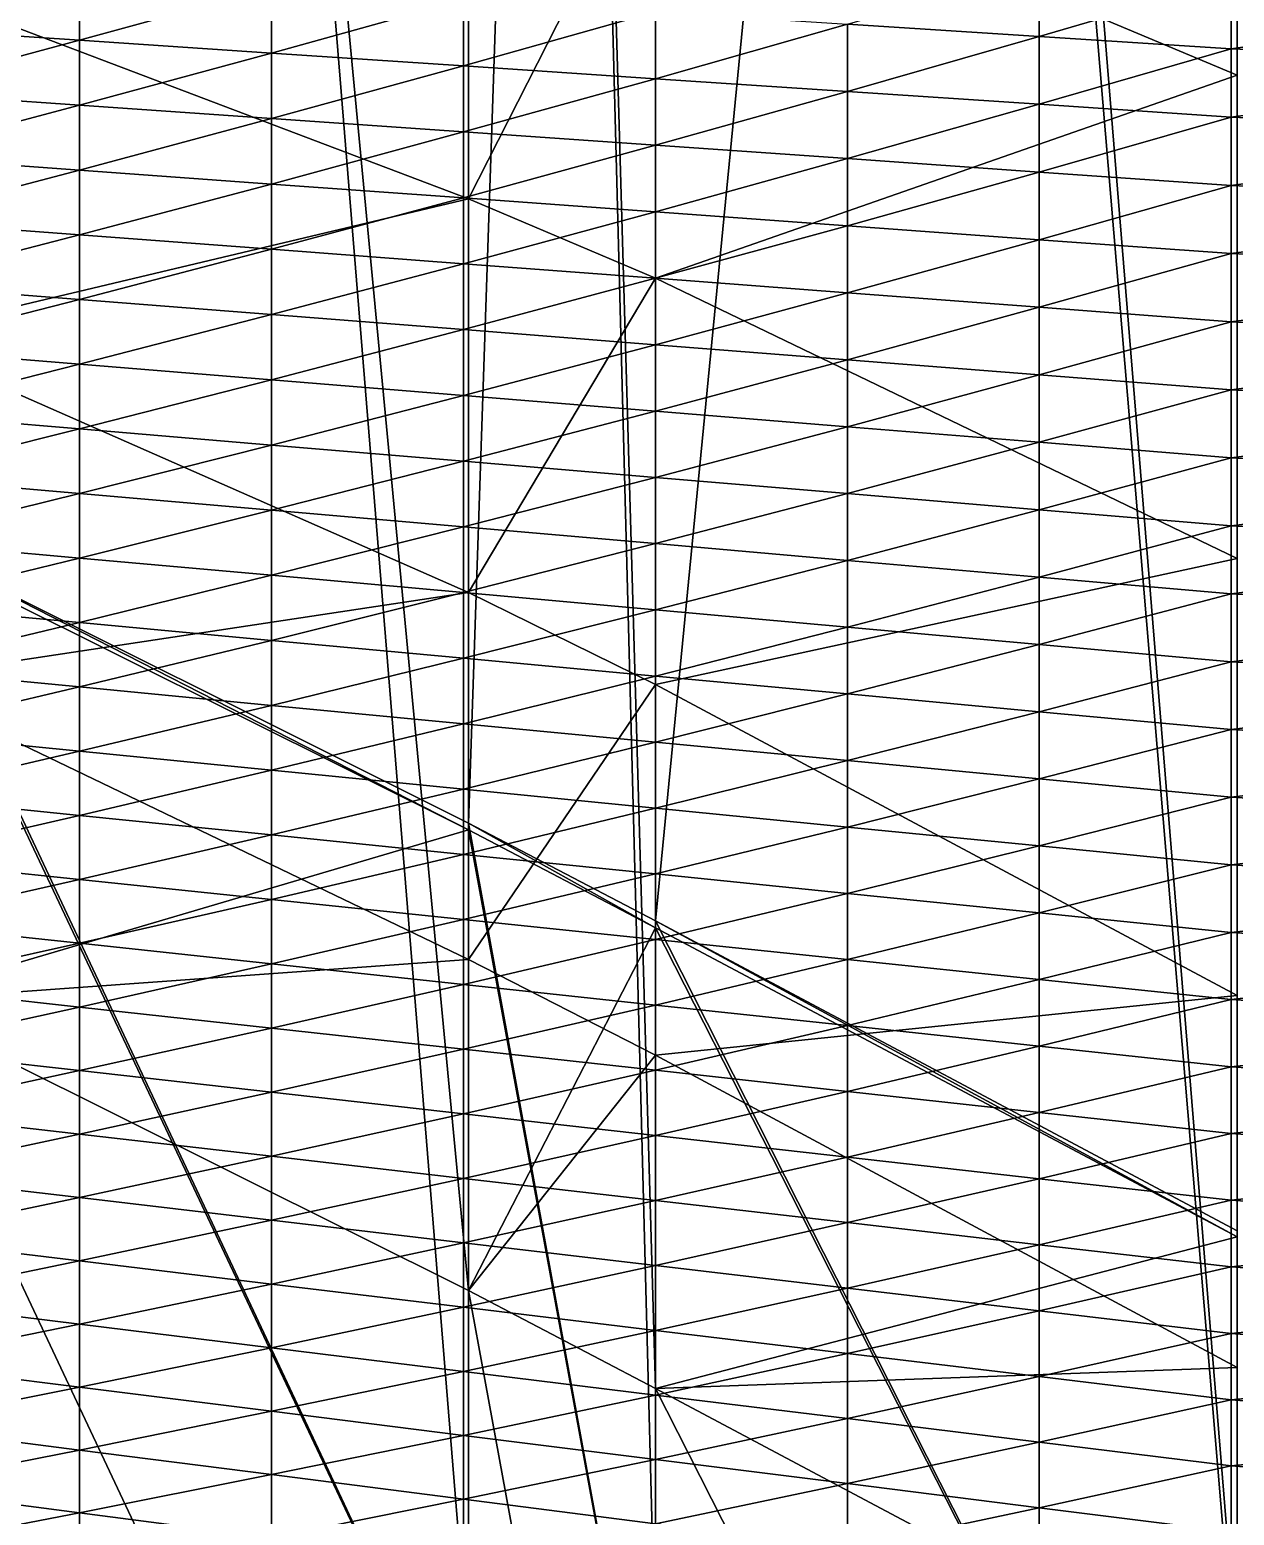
# Model space of a CAD drawing. Header units: metres. Extents: x -3 to 177, y -14 to 14.
# Drawn here: x 31.035 to 34.408, y -9.597 to -5.437 of the extents above; entities that cross this region are included whole.
import ezdxf

# ---------------------------------------------------------------- set-up
doc = ezdxf.new("R2010")
doc.units = ezdxf.units.M
for name, color, linetype, true_color in [('DB_5', 7, 'Continuous', 0x99866a), ('HOLD_5', 7, 'Continuous', 0xdf9582), ('HULL', 7, 'Continuous', 0x528ba5), ('PARTITION_5_S', 7, 'Continuous', 0xc9ac7a), ('WBT_5_S', 7, 'Continuous', 0x417c9f)]:
    doc.layers.add(name, color=color, linetype=linetype, true_color=true_color)

msp = doc.modelspace()

# ---------------------------------------------------------------- linework, layer by layer
at = {"layer": 'DB_5'}
for points in [[(32.7875, 9.2422, 1.75), (34.4169, -10.1087, 1.75), (34.4169, 10.1087, 1.75)], [(32.2637, 8.9679, 1.75), (32.7875, -9.2422, 1.75), (32.7875, 9.2422, 1.75)], [(32.7875, 9.2422, 1.75), (32.7875, -9.2422, 1.75), (34.4169, -10.1087, 1.75)], [(30.6375, 8.157, 1.75), (32.2637, -8.9679, 1.75), (32.2637, 8.9679, 1.75)], [(32.2637, 8.9679, 1.75), (32.2637, -8.9679, 1.75), (32.7875, -9.2422, 1.75)], [(30.6375, 8.157, 1.75), (30.6375, -8.157, 1.75), (32.2637, -8.9679, 1.75)], [(32.7875, -4.8794, 0.35), (34.4169, -3.1545), (34.4169, -5.5645, 0.35)], [(30.6375, -5.2937, 0.7), (32.2637, -4.6807, 0.35), (32.2637, -5.9101, 0.7)], [(32.2637, -5.9101, 0.7), (32.2637, -4.6807, 0.35), (32.7875, -4.8794, 0.35)], [(32.2637, -5.9101, 0.7), (32.7875, -4.8794, 0.35), (32.7875, -6.1326, 0.7)], [(32.7875, -6.1326, 0.7), (32.7875, -4.8794, 0.35), (34.4169, -5.5645, 0.35)], [(30.6375, -6.2967, 1.05), (30.6375, -5.2937, 0.7), (32.2637, -5.9101, 0.7)], [(32.7875, -6.1326, 0.7), (34.4169, -5.5645, 0.35), (34.4169, -6.9175, 0.7)], [(30.6375, -6.2967, 1.05), (32.2637, -5.9101, 0.7), (32.2637, -7.0127, 1.05)], [(32.2637, -7.0127, 1.05), (32.2637, -5.9101, 0.7), (32.7875, -6.1326, 0.7)], [(32.2637, -7.0127, 1.05), (32.7875, -6.1326, 0.7), (32.7875, -7.2706, 1.05)], [(32.7875, -7.2706, 1.05), (32.7875, -6.1326, 0.7), (34.4169, -6.9175, 0.7)], [(30.6375, -7.2582, 1.4), (30.6375, -6.2967, 1.05), (32.2637, -7.0127, 1.05)], [(32.7875, -7.2706, 1.05), (34.4169, -6.9175, 0.7), (34.4169, -8.1418, 1.05)], [(30.6375, -7.2582, 1.4), (32.2637, -7.0127, 1.05), (32.2637, -8.0407, 1.4)], [(32.2637, -8.0407, 1.4), (32.2637, -7.0127, 1.05), (32.7875, -7.2706, 1.05)], [(30.6375, -8.157, 1.75), (30.6375, -7.2582, 1.4), (32.2637, -8.0407, 1.4)], [(32.2637, -8.0407, 1.4), (32.7875, -7.2706, 1.05), (32.7875, -8.3084, 1.4)], [(32.7875, -8.3084, 1.4), (32.7875, -7.2706, 1.05), (34.4169, -8.1418, 1.05)], [(30.6375, -8.157, 1.75), (32.2637, -8.0407, 1.4), (32.2637, -8.9679, 1.75)], [(32.2637, -8.9679, 1.75), (32.2637, -8.0407, 1.4), (32.7875, -8.3084, 1.4)], [(32.7875, -8.3084, 1.4), (34.4169, -8.1418, 1.05), (34.4169, -9.1829, 1.4)], [(32.2637, -8.9679, 1.75), (32.7875, -8.3084, 1.4), (32.7875, -9.2422, 1.75)], [(32.7875, -9.2422, 1.75), (32.7875, -8.3084, 1.4), (34.4169, -9.1829, 1.4)], [(32.7875, -9.2422, 1.75), (34.4169, -9.1829, 1.4), (34.4169, -10.1087, 1.75)]]:
    msp.add_3dface(points, dxfattribs=at)
at = {"layer": 'HOLD_5'}
for points in [[(30.6375, 9.996, 14.6), (30.6375, -9.996, 14.6), (32.2637, -9.996, 14.6)], [(30.6375, 9.996, 14.6), (32.2637, -9.996, 14.6), (32.2637, 9.996, 14.6)], [(32.2637, 9.996, 14.6), (32.2637, -9.996, 14.6), (32.7875, -9.996, 14.6)], [(32.2637, 9.996, 14.6), (32.7875, -9.996, 14.6), (32.7875, 9.996, 14.6)], [(32.7875, 9.996, 14.6), (32.7875, -9.996, 14.6), (34.4169, -9.996, 14.6)], [(32.7875, 9.996, 14.6), (34.4169, -9.996, 14.6), (34.4169, 9.996, 14.6)], [(32.7875, -7.9328, 1.75), (32.7875, 7.9328, 1.75), (34.4169, 8.8001, 1.75)], [(32.7875, -7.9328, 1.75), (34.4169, 8.8001, 1.75), (34.4169, -8.8001, 1.75)], [(32.2637, -7.6584, 1.75), (32.2637, 7.6584, 1.75), (32.7875, 7.9328, 1.75)], [(32.2637, -7.6584, 1.75), (32.7875, 7.9328, 1.75), (32.7875, -7.9328, 1.75)], [(30.6375, -6.8471, 1.75), (30.6375, 6.8471, 1.75), (32.2637, 7.6584, 1.75)], [(30.6375, -6.8471, 1.75), (32.2637, 7.6584, 1.75), (32.2637, -7.6584, 1.75)], [(30.6375, -9.6042, 3.0034), (30.6375, -6.8471, 1.75), (32.2637, -10.3059, 3.0033)], [(30.6375, -6.8471, 1.75), (32.2637, -7.6584, 1.75), (32.2637, -10.3059, 3.0033)], [(32.2637, -10.3059, 3.0033), (32.2637, -7.6584, 1.75), (32.7875, -10.5195, 3.0033)], [(32.2637, -7.6584, 1.75), (32.7875, -7.9328, 1.75), (32.7875, -10.5195, 3.0033)], [(32.7875, -10.5195, 3.0033), (32.7875, -7.9328, 1.75), (34.4169, -11.1485, 3.0031)], [(32.7875, -7.9328, 1.75), (34.4169, -8.8001, 1.75), (34.4169, -11.1485, 3.0031)]]:
    msp.add_3dface(points, dxfattribs=at)
at = {"layer": 'HULL'}
for points in [[(33.325, -5.4213, 0.4334), (33.8625, -5.2651, 0.3363), (33.8625, -5.4556, 0.3831)], [(33.8625, -5.4556, 0.3831), (33.8625, -5.2651, 0.3363), (34.4, -5.2979, 0.288)], [(30.6375, -5.4304, 0.746), (31.175, -5.284, 0.6348), (31.175, -5.4663, 0.6936)], [(31.175, -5.4663, 0.6936), (31.175, -5.284, 0.6348), (31.7125, -5.3183, 0.5845)], [(31.175, -5.4663, 0.6936), (31.7125, -5.3183, 0.5845), (31.7125, -5.5021, 0.6412)], [(31.7125, -5.5021, 0.6412), (31.7125, -5.3183, 0.5845), (32.25, -5.3526, 0.5341)], [(33.8625, -5.4556, 0.3831), (34.4, -5.2979, 0.288), (34.4, -5.4899, 0.3327)], [(34.4, -5.4899, 0.3327), (34.4, -5.2979, 0.288), (35.475, -5.3373, 0.252)], [(31.7125, -5.5021, 0.6412), (32.25, -5.3526, 0.5341), (32.25, -5.538, 0.5888)], [(32.25, -5.538, 0.5888), (32.25, -5.3526, 0.5341), (32.7875, -5.387, 0.4838)], [(34.4, -5.4899, 0.3327), (35.475, -5.3373, 0.252), (35.475, -5.5313, 0.2911)], [(32.25, -5.538, 0.5888), (32.7875, -5.387, 0.4838), (32.7875, -5.5739, 0.5364)], [(32.7875, -5.5739, 0.5364), (32.7875, -5.387, 0.4838), (33.325, -5.4213, 0.4334)], [(30.6375, -5.6109, 0.8075), (30.6375, -5.4304, 0.746), (31.175, -5.4663, 0.6936)], [(32.7875, -5.5739, 0.5364), (33.325, -5.4213, 0.4334), (33.325, -5.6097, 0.484)], [(33.325, -5.6097, 0.484), (33.325, -5.4213, 0.4334), (33.8625, -5.4556, 0.3831)], [(30.6375, -5.6109, 0.8075), (31.175, -5.4663, 0.6936), (31.175, -5.6483, 0.7531)], [(31.175, -5.6483, 0.7531), (31.175, -5.4663, 0.6936), (31.7125, -5.5021, 0.6412)], [(33.325, -5.6097, 0.484), (33.8625, -5.4556, 0.3831), (33.8625, -5.6456, 0.4316)], [(33.8625, -5.6456, 0.4316), (33.8625, -5.4556, 0.3831), (34.4, -5.4899, 0.3327)], [(33.8625, -5.6456, 0.4316), (34.4, -5.4899, 0.3327), (34.4, -5.6815, 0.3792)], [(34.4, -5.6815, 0.3792), (34.4, -5.4899, 0.3327), (35.475, -5.5313, 0.2911)], [(31.175, -5.6483, 0.7531), (31.7125, -5.5021, 0.6412), (31.7125, -5.6857, 0.6988)], [(31.7125, -5.6857, 0.6988), (31.7125, -5.5021, 0.6412), (32.25, -5.538, 0.5888)], [(34.4, -5.6815, 0.3792), (35.475, -5.5313, 0.2911), (35.475, -5.7249, 0.3318)], [(31.7125, -5.6857, 0.6988), (32.25, -5.538, 0.5888), (32.25, -5.7231, 0.6444)], [(32.25, -5.7231, 0.6444), (32.25, -5.538, 0.5888), (32.7875, -5.5739, 0.5364)], [(32.25, -5.7231, 0.6444), (32.7875, -5.5739, 0.5364), (32.7875, -5.7605, 0.5901)], [(32.7875, -5.7605, 0.5901), (32.7875, -5.5739, 0.5364), (33.325, -5.6097, 0.484)], [(30.6375, -5.7909, 0.8704), (30.6375, -5.6109, 0.8075), (31.175, -5.6483, 0.7531)], [(32.7875, -5.7605, 0.5901), (33.325, -5.6097, 0.484), (33.325, -5.7979, 0.5357)], [(33.325, -5.7979, 0.5357), (33.325, -5.6097, 0.484), (33.8625, -5.6456, 0.4316)], [(30.6375, -5.7909, 0.8704), (31.175, -5.6483, 0.7531), (31.175, -5.8299, 0.814)], [(31.175, -5.8299, 0.814), (31.175, -5.6483, 0.7531), (31.7125, -5.6857, 0.6988)], [(33.325, -5.7979, 0.5357), (33.8625, -5.6456, 0.4316), (33.8625, -5.8353, 0.4814)], [(33.8625, -5.8353, 0.4814), (33.8625, -5.6456, 0.4316), (34.4, -5.6815, 0.3792)], [(31.175, -5.8299, 0.814), (31.7125, -5.6857, 0.6988), (31.7125, -5.8689, 0.7575)], [(31.7125, -5.8689, 0.7575), (31.7125, -5.6857, 0.6988), (32.25, -5.7231, 0.6444)], [(33.8625, -5.8353, 0.4814), (34.4, -5.6815, 0.3792), (34.4, -5.8727, 0.427)], [(34.4, -5.8727, 0.427), (34.4, -5.6815, 0.3792), (35.475, -5.7249, 0.3318)], [(31.7125, -5.8689, 0.7575), (32.25, -5.7231, 0.6444), (32.25, -5.9079, 0.7011)], [(32.25, -5.9079, 0.7011), (32.25, -5.7231, 0.6444), (32.7875, -5.7605, 0.5901)], [(34.4, -5.8727, 0.427), (35.475, -5.7249, 0.3318), (35.475, -5.9182, 0.3736)], [(32.25, -5.9079, 0.7011), (32.7875, -5.7605, 0.5901), (32.7875, -5.9469, 0.6446)], [(32.7875, -5.9469, 0.6446), (32.7875, -5.7605, 0.5901), (33.325, -5.7979, 0.5357)], [(30.6375, -5.9707, 0.9339), (30.6375, -5.7909, 0.8704), (31.175, -5.8299, 0.814)], [(32.7875, -5.9469, 0.6446), (33.325, -5.7979, 0.5357), (33.325, -5.9859, 0.5881)], [(33.325, -5.9859, 0.5881), (33.325, -5.7979, 0.5357), (33.8625, -5.8353, 0.4814)], [(30.6375, -5.9707, 0.9339), (31.175, -5.8299, 0.814), (31.175, -6.0112, 0.8754)], [(31.175, -6.0112, 0.8754), (31.175, -5.8299, 0.814), (31.7125, -5.8689, 0.7575)], [(33.325, -5.9859, 0.5881), (33.8625, -5.8353, 0.4814), (33.8625, -6.0249, 0.5317)], [(33.8625, -6.0249, 0.5317), (33.8625, -5.8353, 0.4814), (34.4, -5.8727, 0.427)], [(31.175, -6.0112, 0.8754), (31.7125, -5.8689, 0.7575), (31.7125, -6.0518, 0.817)], [(31.7125, -6.0518, 0.817), (31.7125, -5.8689, 0.7575), (32.25, -5.9079, 0.7011)], [(33.8625, -6.0249, 0.5317), (34.4, -5.8727, 0.427), (34.4, -6.0639, 0.4752)], [(34.4, -6.0639, 0.4752), (34.4, -5.8727, 0.427), (35.475, -5.9182, 0.3736)], [(31.7125, -6.0518, 0.817), (32.25, -5.9079, 0.7011), (32.25, -6.0924, 0.7585)], [(32.25, -6.0924, 0.7585), (32.25, -5.9079, 0.7011), (32.7875, -5.9469, 0.6446)], [(32.25, -6.0924, 0.7585), (32.7875, -5.9469, 0.6446), (32.7875, -6.133, 0.7001)], [(32.7875, -6.133, 0.7001), (32.7875, -5.9469, 0.6446), (33.325, -5.9859, 0.5881)], [(34.4, -6.0639, 0.4752), (35.475, -5.9182, 0.3736), (35.475, -6.1115, 0.416)], [(30.6375, -6.1503, 0.9978), (30.6375, -5.9707, 0.9339), (31.175, -6.0112, 0.8754)], [(32.7875, -6.133, 0.7001), (33.325, -5.9859, 0.5881), (33.325, -6.1735, 0.6417)], [(33.325, -6.1735, 0.6417), (33.325, -5.9859, 0.5881), (33.8625, -6.0249, 0.5317)], [(30.6375, -6.1503, 0.9978), (31.175, -6.0112, 0.8754), (31.175, -6.1925, 0.9374)], [(31.175, -6.1925, 0.9374), (31.175, -6.0112, 0.8754), (31.7125, -6.0518, 0.817)], [(33.325, -6.1735, 0.6417), (33.8625, -6.0249, 0.5317), (33.8625, -6.2141, 0.5832)], [(33.8625, -6.2141, 0.5832), (33.8625, -6.0249, 0.5317), (34.4, -6.0639, 0.4752)], [(31.175, -6.1925, 0.9374), (31.7125, -6.0518, 0.817), (31.7125, -6.2346, 0.877)], [(31.7125, -6.2346, 0.877), (31.7125, -6.0518, 0.817), (32.25, -6.0924, 0.7585)], [(33.8625, -6.2141, 0.5832), (34.4, -6.0639, 0.4752), (34.4, -6.2547, 0.5248)], [(34.4, -6.2547, 0.5248), (34.4, -6.0639, 0.4752), (35.475, -6.1115, 0.416)], [(31.7125, -6.2346, 0.877), (32.25, -6.0924, 0.7585), (32.25, -6.2767, 0.8166)], [(32.25, -6.2767, 0.8166), (32.25, -6.0924, 0.7585), (32.7875, -6.133, 0.7001)], [(34.4, -6.2547, 0.5248), (35.475, -6.1115, 0.416), (35.475, -6.3044, 0.4597)], [(30.6375, -6.3299, 1.0618), (30.6375, -6.1503, 0.9978), (31.175, -6.1925, 0.9374)], [(32.25, -6.2767, 0.8166), (32.7875, -6.133, 0.7001), (32.7875, -6.3189, 0.7562)], [(32.7875, -6.3189, 0.7562), (32.7875, -6.133, 0.7001), (33.325, -6.1735, 0.6417)], [(30.6375, -6.3299, 1.0618), (31.175, -6.1925, 0.9374), (31.175, -6.3736, 0.9995)], [(31.175, -6.3736, 0.9995), (31.175, -6.1925, 0.9374), (31.7125, -6.2346, 0.877)], [(32.7875, -6.3189, 0.7562), (33.325, -6.1735, 0.6417), (33.325, -6.361, 0.6957)], [(33.325, -6.361, 0.6957), (33.325, -6.1735, 0.6417), (33.8625, -6.2141, 0.5832)], [(31.175, -6.3736, 0.9995), (31.7125, -6.2346, 0.877), (31.7125, -6.4173, 0.9372)], [(31.7125, -6.4173, 0.9372), (31.7125, -6.2346, 0.877), (32.25, -6.2767, 0.8166)], [(33.325, -6.361, 0.6957), (33.8625, -6.2141, 0.5832), (33.8625, -6.4032, 0.6353)], [(33.8625, -6.4032, 0.6353), (33.8625, -6.2141, 0.5832), (34.4, -6.2547, 0.5248)], [(31.7125, -6.4173, 0.9372), (32.25, -6.2767, 0.8166), (32.25, -6.461, 0.8748)], [(32.25, -6.461, 0.8748), (32.25, -6.2767, 0.8166), (32.7875, -6.3189, 0.7562)], [(33.8625, -6.4032, 0.6353), (34.4, -6.2547, 0.5248), (34.4, -6.4453, 0.5749)], [(34.4, -6.4453, 0.5749), (34.4, -6.2547, 0.5248), (35.475, -6.3044, 0.4597)], [(32.25, -6.461, 0.8748), (32.7875, -6.3189, 0.7562), (32.7875, -6.5048, 0.8125)], [(32.7875, -6.5048, 0.8125), (32.7875, -6.3189, 0.7562), (33.325, -6.361, 0.6957)], [(34.4, -6.4453, 0.5749), (35.475, -6.3044, 0.4597), (35.475, -6.4972, 0.5045)], [(30.6375, -6.5093, 1.1263), (30.6375, -6.3299, 1.0618), (31.175, -6.3736, 0.9995)], [(32.7875, -6.5048, 0.8125), (33.325, -6.361, 0.6957), (33.325, -6.5485, 0.7501)], [(33.325, -6.5485, 0.7501), (33.325, -6.361, 0.6957), (33.8625, -6.4032, 0.6353)], [(30.6375, -6.5093, 1.1263), (31.175, -6.3736, 0.9995), (31.175, -6.5546, 1.0621)], [(31.175, -6.5546, 1.0621), (31.175, -6.3736, 0.9995), (31.7125, -6.4173, 0.9372)], [(33.325, -6.5485, 0.7501), (33.8625, -6.4032, 0.6353), (33.8625, -6.5922, 0.6878)], [(33.8625, -6.5922, 0.6878), (33.8625, -6.4032, 0.6353), (34.4, -6.4453, 0.5749)], [(31.175, -6.5546, 1.0621), (31.7125, -6.4173, 0.9372), (31.7125, -6.5999, 0.9979)], [(31.7125, -6.5999, 0.9979), (31.7125, -6.4173, 0.9372), (32.25, -6.461, 0.8748)], [(33.8625, -6.5922, 0.6878), (34.4, -6.4453, 0.5749), (34.4, -6.6359, 0.6254)], [(34.4, -6.6359, 0.6254), (34.4, -6.4453, 0.5749), (35.475, -6.4972, 0.5045)], [(31.7125, -6.5999, 0.9979), (32.25, -6.461, 0.8748), (32.25, -6.6451, 0.9337)], [(32.25, -6.6451, 0.9337), (32.25, -6.461, 0.8748), (32.7875, -6.5048, 0.8125)], [(30.6375, -6.6888, 1.1909), (30.6375, -6.5093, 1.1263), (31.175, -6.5546, 1.0621)], [(32.25, -6.6451, 0.9337), (32.7875, -6.5048, 0.8125), (32.7875, -6.6904, 0.8695)], [(32.7875, -6.6904, 0.8695), (32.7875, -6.5048, 0.8125), (33.325, -6.5485, 0.7501)], [(34.4, -6.6359, 0.6254), (35.475, -6.4972, 0.5045), (35.475, -6.6899, 0.5499)], [(30.6375, -6.6888, 1.1909), (31.175, -6.5546, 1.0621), (31.175, -6.7356, 1.1248)], [(31.175, -6.7356, 1.1248), (31.175, -6.5546, 1.0621), (31.7125, -6.5999, 0.9979)], [(32.7875, -6.6904, 0.8695), (33.325, -6.5485, 0.7501), (33.325, -6.7357, 0.8053)], [(33.325, -6.7357, 0.8053), (33.325, -6.5485, 0.7501), (33.8625, -6.5922, 0.6878)], [(31.175, -6.7356, 1.1248), (31.7125, -6.5999, 0.9979), (31.7125, -6.7824, 1.0587)], [(31.7125, -6.7824, 1.0587), (31.7125, -6.5999, 0.9979), (32.25, -6.6451, 0.9337)], [(33.325, -6.7357, 0.8053), (33.8625, -6.5922, 0.6878), (33.8625, -6.7809, 0.7411)], [(33.8625, -6.7809, 0.7411), (33.8625, -6.5922, 0.6878), (34.4, -6.6359, 0.6254)], [(31.7125, -6.7824, 1.0587), (32.25, -6.6451, 0.9337), (32.25, -6.8292, 0.9926)], [(32.25, -6.8292, 0.9926), (32.25, -6.6451, 0.9337), (32.7875, -6.6904, 0.8695)], [(33.8625, -6.7809, 0.7411), (34.4, -6.6359, 0.6254), (34.4, -6.8262, 0.6768)], [(34.4, -6.8262, 0.6768), (34.4, -6.6359, 0.6254), (35.475, -6.6899, 0.5499)], [(30.6375, -6.868, 1.256), (30.6375, -6.6888, 1.1909), (31.175, -6.7356, 1.1248)], [(32.25, -6.8292, 0.9926), (32.7875, -6.6904, 0.8695), (32.7875, -6.876, 0.9266)], [(32.7875, -6.876, 0.9266), (32.7875, -6.6904, 0.8695), (33.325, -6.7357, 0.8053)], [(34.4, -6.8262, 0.6768), (35.475, -6.6899, 0.5499), (35.475, -6.8823, 0.5967)], [(30.6375, -6.868, 1.256), (31.175, -6.7356, 1.1248), (31.175, -6.9164, 1.188)], [(31.175, -6.9164, 1.188), (31.175, -6.7356, 1.1248), (31.7125, -6.7824, 1.0587)], [(32.7875, -6.876, 0.9266), (33.325, -6.7357, 0.8053), (33.325, -6.9229, 0.8605)], [(33.325, -6.9229, 0.8605), (33.325, -6.7357, 0.8053), (33.8625, -6.7809, 0.7411)], [(33.325, -6.9229, 0.8605), (33.8625, -6.7809, 0.7411), (33.8625, -6.9697, 0.7944)], [(33.8625, -6.9697, 0.7944), (33.8625, -6.7809, 0.7411), (34.4, -6.8262, 0.6768)], [(31.175, -6.9164, 1.188), (31.7125, -6.7824, 1.0587), (31.7125, -6.9647, 1.1201)], [(31.7125, -6.9647, 1.1201), (31.7125, -6.7824, 1.0587), (32.25, -6.8292, 0.9926)], [(31.7125, -6.9647, 1.1201), (32.25, -6.8292, 0.9926), (32.25, -7.0131, 1.0522)], [(32.25, -7.0131, 1.0522), (32.25, -6.8292, 0.9926), (32.7875, -6.876, 0.9266)], [(33.8625, -6.9697, 0.7944), (34.4, -6.8262, 0.6768), (34.4, -7.0165, 0.7283)], [(34.4, -7.0165, 0.7283), (34.4, -6.8262, 0.6768), (35.475, -6.8823, 0.5967)], [(30.6375, -7.047, 1.3215), (30.6375, -6.868, 1.256), (31.175, -6.9164, 1.188)], [(32.25, -7.0131, 1.0522), (32.7875, -6.876, 0.9266), (32.7875, -7.0615, 0.9843)], [(32.7875, -7.0615, 0.9843), (32.7875, -6.876, 0.9266), (33.325, -6.9229, 0.8605)], [(34.4, -7.0165, 0.7283), (35.475, -6.8823, 0.5967), (35.475, -7.0748, 0.6436)], [(30.6375, -7.047, 1.3215), (31.175, -6.9164, 1.188), (31.175, -7.097, 1.2517)], [(31.175, -7.097, 1.2517), (31.175, -6.9164, 1.188), (31.7125, -6.9647, 1.1201)], [(32.7875, -7.0615, 0.9843), (33.325, -6.9229, 0.8605), (33.325, -7.1098, 0.9164)], [(33.325, -7.1098, 0.9164), (33.325, -6.9229, 0.8605), (33.8625, -6.9697, 0.7944)], [(31.175, -7.097, 1.2517), (31.7125, -6.9647, 1.1201), (31.7125, -7.1469, 1.182)], [(31.7125, -7.1469, 1.182), (31.7125, -6.9647, 1.1201), (32.25, -7.0131, 1.0522)], [(33.325, -7.1098, 0.9164), (33.8625, -6.9697, 0.7944), (33.8625, -7.1582, 0.8485)], [(33.8625, -7.1582, 0.8485), (33.8625, -6.9697, 0.7944), (34.4, -7.0165, 0.7283)], [(31.7125, -7.1469, 1.182), (32.25, -7.0131, 1.0522), (32.25, -7.1968, 1.1122)], [(32.25, -7.1968, 1.1122), (32.25, -7.0131, 1.0522), (32.7875, -7.0615, 0.9843)], [(33.8625, -7.1582, 0.8485), (34.4, -7.0165, 0.7283), (34.4, -7.2066, 0.7806)], [(34.4, -7.2066, 0.7806), (34.4, -7.0165, 0.7283), (35.475, -7.0748, 0.6436)], [(30.6375, -7.2258, 1.3878), (30.6375, -7.047, 1.3215), (31.175, -7.097, 1.2517)], [(32.25, -7.1968, 1.1122), (32.7875, -7.0615, 0.9843), (32.7875, -7.2468, 1.0424)], [(32.7875, -7.2468, 1.0424), (32.7875, -7.0615, 0.9843), (33.325, -7.1098, 0.9164)], [(30.6375, -7.2258, 1.3878), (31.175, -7.097, 1.2517), (31.175, -7.2773, 1.3161)], [(31.175, -7.2773, 1.3161), (31.175, -7.097, 1.2517), (31.7125, -7.1469, 1.182)], [(32.7875, -7.2468, 1.0424), (33.325, -7.1098, 0.9164), (33.325, -7.2967, 0.9727)], [(33.325, -7.2967, 0.9727), (33.325, -7.1098, 0.9164), (33.8625, -7.1582, 0.8485)], [(34.4, -7.2066, 0.7806), (35.475, -7.0748, 0.6436), (35.475, -7.2669, 0.6919)], [(31.175, -7.2773, 1.3161), (31.7125, -7.1469, 1.182), (31.7125, -7.3289, 1.2445)], [(31.7125, -7.3289, 1.2445), (31.7125, -7.1469, 1.182), (32.25, -7.1968, 1.1122)], [(31.7125, -7.3289, 1.2445), (32.25, -7.1968, 1.1122), (32.25, -7.3804, 1.1729)], [(32.25, -7.3804, 1.1729), (32.25, -7.1968, 1.1122), (32.7875, -7.2468, 1.0424)], [(33.325, -7.2967, 0.9727), (33.8625, -7.1582, 0.8485), (33.8625, -7.3467, 0.9029)], [(33.8625, -7.3467, 0.9029), (33.8625, -7.1582, 0.8485), (34.4, -7.2066, 0.7806)], [(30.6375, -7.4042, 1.4551), (30.6375, -7.2258, 1.3878), (31.175, -7.2773, 1.3161)], [(33.8625, -7.3467, 0.9029), (34.4, -7.2066, 0.7806), (34.4, -7.3966, 0.8331)], [(34.4, -7.3966, 0.8331), (34.4, -7.2066, 0.7806), (35.475, -7.2669, 0.6919)], [(30.6375, -7.4042, 1.4551), (31.175, -7.2773, 1.3161), (31.175, -7.4573, 1.3817)], [(31.175, -7.4573, 1.3817), (31.175, -7.2773, 1.3161), (31.7125, -7.3289, 1.2445)], [(32.25, -7.3804, 1.1729), (32.7875, -7.2468, 1.0424), (32.7875, -7.4319, 1.1012)], [(32.7875, -7.4319, 1.1012), (32.7875, -7.2468, 1.0424), (33.325, -7.2967, 0.9727)], [(34.4, -7.3966, 0.8331), (35.475, -7.2669, 0.6919), (35.475, -7.459, 0.7407)], [(32.7875, -7.4319, 1.1012), (33.325, -7.2967, 0.9727), (33.325, -7.4834, 1.0296)], [(33.325, -7.4834, 1.0296), (33.325, -7.2967, 0.9727), (33.8625, -7.3467, 0.9029)], [(31.175, -7.4573, 1.3817), (31.7125, -7.3289, 1.2445), (31.7125, -7.5104, 1.3083)], [(31.7125, -7.5104, 1.3083), (31.7125, -7.3289, 1.2445), (32.25, -7.3804, 1.1729)], [(33.325, -7.4834, 1.0296), (33.8625, -7.3467, 0.9029), (33.8625, -7.5349, 0.9579)], [(33.8625, -7.5349, 0.9579), (33.8625, -7.3467, 0.9029), (34.4, -7.3966, 0.8331)], [(30.6375, -7.5824, 1.5231), (30.6375, -7.4042, 1.4551), (31.175, -7.4573, 1.3817)], [(31.7125, -7.5104, 1.3083), (32.25, -7.3804, 1.1729), (32.25, -7.5634, 1.2349)], [(32.25, -7.5634, 1.2349), (32.25, -7.3804, 1.1729), (32.7875, -7.4319, 1.1012)], [(33.8625, -7.5349, 0.9579), (34.4, -7.3966, 0.8331), (34.4, -7.5864, 0.8863)], [(34.4, -7.5864, 0.8863), (34.4, -7.3966, 0.8331), (35.475, -7.459, 0.7407)], [(32.25, -7.5634, 1.2349), (32.7875, -7.4319, 1.1012), (32.7875, -7.6165, 1.1616)], [(32.7875, -7.6165, 1.1616), (32.7875, -7.4319, 1.1012), (33.325, -7.4834, 1.0296)], [(30.6375, -7.5824, 1.5231), (31.175, -7.4573, 1.3817), (31.175, -7.637, 1.4478)], [(31.175, -7.637, 1.4478), (31.175, -7.4573, 1.3817), (31.7125, -7.5104, 1.3083)], [(32.7875, -7.6165, 1.1616), (33.325, -7.4834, 1.0296), (33.325, -7.6696, 1.0882)], [(33.325, -7.6696, 1.0882), (33.325, -7.4834, 1.0296), (33.8625, -7.5349, 0.9579)], [(34.4, -7.5864, 0.8863), (35.475, -7.459, 0.7407), (35.475, -7.6509, 0.7906)], [(31.175, -7.637, 1.4478), (31.7125, -7.5104, 1.3083), (31.7125, -7.6917, 1.3726)], [(31.7125, -7.6917, 1.3726), (31.7125, -7.5104, 1.3083), (32.25, -7.5634, 1.2349)], [(31.7125, -7.6917, 1.3726), (32.25, -7.5634, 1.2349), (32.25, -7.7464, 1.2974)], [(32.25, -7.7464, 1.2974), (32.25, -7.5634, 1.2349), (32.7875, -7.6165, 1.1616)], [(33.325, -7.6696, 1.0882), (33.8625, -7.5349, 0.9579), (33.8625, -7.7226, 1.0148)], [(33.8625, -7.7226, 1.0148), (33.8625, -7.5349, 0.9579), (34.4, -7.5864, 0.8863)], [(30.6375, -7.7602, 1.592), (30.6375, -7.5824, 1.5231), (31.175, -7.637, 1.4478)], [(33.8625, -7.7226, 1.0148), (34.4, -7.5864, 0.8863), (34.4, -7.7757, 0.9414)], [(34.4, -7.7757, 0.9414), (34.4, -7.5864, 0.8863), (35.475, -7.6509, 0.7906)], [(30.6375, -7.7602, 1.592), (31.175, -7.637, 1.4478), (31.175, -7.8163, 1.5154)], [(31.175, -7.8163, 1.5154), (31.175, -7.637, 1.4478), (31.7125, -7.6917, 1.3726)], [(32.25, -7.7464, 1.2974), (32.7875, -7.6165, 1.1616), (32.7875, -7.801, 1.2222)], [(32.7875, -7.801, 1.2222), (32.7875, -7.6165, 1.1616), (33.325, -7.6696, 1.0882)], [(34.4, -7.7757, 0.9414), (35.475, -7.6509, 0.7906), (35.475, -7.8422, 0.8425)], [(31.175, -7.8163, 1.5154), (31.7125, -7.6917, 1.3726), (31.7125, -7.8724, 1.4387)], [(31.7125, -7.8724, 1.4387), (31.7125, -7.6917, 1.3726), (32.25, -7.7464, 1.2974)], [(32.7875, -7.801, 1.2222), (33.325, -7.6696, 1.0882), (33.325, -7.8557, 1.1469)], [(33.325, -7.8557, 1.1469), (33.325, -7.6696, 1.0882), (33.8625, -7.7226, 1.0148)], [(33.325, -7.8557, 1.1469), (33.8625, -7.7226, 1.0148), (33.8625, -7.9103, 1.0717)], [(33.8625, -7.9103, 1.0717), (33.8625, -7.7226, 1.0148), (34.4, -7.7757, 0.9414)], [(30.6375, -7.9376, 1.662), (30.6375, -7.7602, 1.592), (31.175, -7.8163, 1.5154)], [(31.7125, -7.8724, 1.4387), (32.25, -7.7464, 1.2974), (32.25, -7.9286, 1.3621)], [(32.25, -7.9286, 1.3621), (32.25, -7.7464, 1.2974), (32.7875, -7.801, 1.2222)], [(33.8625, -7.9103, 1.0717), (34.4, -7.7757, 0.9414), (34.4, -7.965, 0.9965)], [(34.4, -7.965, 0.9965), (34.4, -7.7757, 0.9414), (35.475, -7.8422, 0.8425)], [(30.6375, -7.9376, 1.662), (31.175, -7.8163, 1.5154), (31.175, -7.9952, 1.5839)], [(31.175, -7.9952, 1.5839), (31.175, -7.8163, 1.5154), (31.7125, -7.8724, 1.4387)], [(32.25, -7.9286, 1.3621), (32.7875, -7.801, 1.2222), (32.7875, -7.9847, 1.2855)], [(32.7875, -7.9847, 1.2855), (32.7875, -7.801, 1.2222), (33.325, -7.8557, 1.1469)], [(32.7875, -7.9847, 1.2855), (33.325, -7.8557, 1.1469), (33.325, -8.0408, 1.2088)], [(33.325, -8.0408, 1.2088), (33.325, -7.8557, 1.1469), (33.8625, -7.9103, 1.0717)], [(34.4, -7.965, 0.9965), (35.475, -7.8422, 0.8425), (35.475, -8.0335, 0.8946)], [(31.175, -7.9952, 1.5839), (31.7125, -7.8724, 1.4387), (31.7125, -8.0528, 1.5057)], [(31.7125, -8.0528, 1.5057), (31.7125, -7.8724, 1.4387), (32.25, -7.9286, 1.3621)], [(30.6375, -8.1147, 1.7328), (30.6375, -7.9376, 1.662), (31.175, -7.9952, 1.5839)], [(31.7125, -8.0528, 1.5057), (32.25, -7.9286, 1.3621), (32.25, -8.1105, 1.4276)], [(32.25, -8.1105, 1.4276), (32.25, -7.9286, 1.3621), (32.7875, -7.9847, 1.2855)], [(33.325, -8.0408, 1.2088), (33.8625, -7.9103, 1.0717), (33.8625, -8.0969, 1.1322)], [(33.8625, -8.0969, 1.1322), (33.8625, -7.9103, 1.0717), (34.4, -7.965, 0.9965)], [(32.25, -8.1105, 1.4276), (32.7875, -7.9847, 1.2855), (32.7875, -8.1681, 1.3495)], [(32.7875, -8.1681, 1.3495), (32.7875, -7.9847, 1.2855), (33.325, -8.0408, 1.2088)], [(33.8625, -8.0969, 1.1322), (34.4, -7.965, 0.9965), (34.4, -8.1531, 1.0555)], [(34.4, -8.1531, 1.0555), (34.4, -7.965, 0.9965), (35.475, -8.0335, 0.8946)], [(30.6375, -8.1147, 1.7328), (31.175, -7.9952, 1.5839), (31.175, -8.1737, 1.6534)], [(31.175, -8.1737, 1.6534), (31.175, -7.9952, 1.5839), (31.7125, -8.0528, 1.5057)], [(31.175, -8.1737, 1.6534), (31.7125, -8.0528, 1.5057), (31.7125, -8.2328, 1.574)], [(31.7125, -8.2328, 1.574), (31.7125, -8.0528, 1.5057), (32.25, -8.1105, 1.4276)], [(32.7875, -8.1681, 1.3495), (33.325, -8.0408, 1.2088), (33.325, -8.2257, 1.2714)], [(33.325, -8.2257, 1.2714), (33.325, -8.0408, 1.2088), (33.8625, -8.0969, 1.1322)], [(34.4, -8.1531, 1.0555), (35.475, -8.0335, 0.8946), (35.475, -8.2237, 0.9508)], [(31.7125, -8.2328, 1.574), (32.25, -8.1105, 1.4276), (32.25, -8.2919, 1.4947)], [(32.25, -8.2919, 1.4947), (32.25, -8.1105, 1.4276), (32.7875, -8.1681, 1.3495)], [(33.325, -8.2257, 1.2714), (33.8625, -8.0969, 1.1322), (33.8625, -8.2834, 1.1932)], [(33.8625, -8.2834, 1.1932), (33.8625, -8.0969, 1.1322), (34.4, -8.1531, 1.0555)], [(30.6375, -8.2913, 1.8047), (30.6375, -8.1147, 1.7328), (31.175, -8.1737, 1.6534)], [(33.8625, -8.2834, 1.1932), (34.4, -8.1531, 1.0555), (34.4, -8.341, 1.1151)], [(34.4, -8.341, 1.1151), (34.4, -8.1531, 1.0555), (35.475, -8.2237, 0.9508)], [(30.6375, -8.2913, 1.8047), (31.175, -8.1737, 1.6534), (31.175, -8.3518, 1.724)], [(31.175, -8.3518, 1.724), (31.175, -8.1737, 1.6534), (31.7125, -8.2328, 1.574)], [(32.25, -8.2919, 1.4947), (32.7875, -8.1681, 1.3495), (32.7875, -8.3509, 1.4153)], [(32.7875, -8.3509, 1.4153), (32.7875, -8.1681, 1.3495), (33.325, -8.2257, 1.2714)], [(31.175, -8.3518, 1.724), (31.7125, -8.2328, 1.574), (31.7125, -8.4124, 1.6433)], [(31.7125, -8.4124, 1.6433), (31.7125, -8.2328, 1.574), (32.25, -8.2919, 1.4947)], [(32.7875, -8.3509, 1.4153), (33.325, -8.2257, 1.2714), (33.325, -8.41, 1.3359)], [(33.325, -8.41, 1.3359), (33.325, -8.2257, 1.2714), (33.8625, -8.2834, 1.1932)], [(34.4, -8.341, 1.1151), (35.475, -8.2237, 0.9508), (35.475, -8.4137, 1.0075)], [(30.6375, -8.4679, 1.8768), (30.6375, -8.2913, 1.8047), (31.175, -8.3518, 1.724)], [(31.7125, -8.4124, 1.6433), (32.25, -8.2919, 1.4947), (32.25, -8.4729, 1.5626)], [(32.25, -8.4729, 1.5626), (32.25, -8.2919, 1.4947), (32.7875, -8.3509, 1.4153)], [(33.325, -8.41, 1.3359), (33.8625, -8.2834, 1.1932), (33.8625, -8.469, 1.2566)], [(33.8625, -8.469, 1.2566), (33.8625, -8.2834, 1.1932), (34.4, -8.341, 1.1151)], [(30.6375, -8.4679, 1.8768), (31.175, -8.3518, 1.724), (31.175, -8.5298, 1.7949)], [(31.175, -8.5298, 1.7949), (31.175, -8.3518, 1.724), (31.7125, -8.4124, 1.6433)], [(32.25, -8.4729, 1.5626), (32.7875, -8.3509, 1.4153), (32.7875, -8.5334, 1.482)], [(32.7875, -8.5334, 1.482), (32.7875, -8.3509, 1.4153), (33.325, -8.41, 1.3359)], [(33.8625, -8.469, 1.2566), (34.4, -8.341, 1.1151), (34.4, -8.5281, 1.1772)], [(34.4, -8.5281, 1.1772), (34.4, -8.341, 1.1151), (35.475, -8.4137, 1.0075)], [(31.175, -8.5298, 1.7949), (31.7125, -8.4124, 1.6433), (31.7125, -8.5918, 1.7131)], [(31.7125, -8.5918, 1.7131), (31.7125, -8.4124, 1.6433), (32.25, -8.4729, 1.5626)], [(32.7875, -8.5334, 1.482), (33.325, -8.41, 1.3359), (33.325, -8.5939, 1.4013)], [(33.325, -8.5939, 1.4013), (33.325, -8.41, 1.3359), (33.8625, -8.469, 1.2566)], [(34.4, -8.5281, 1.1772), (35.475, -8.4137, 1.0075), (35.475, -8.6028, 1.0672)], [(30.6375, -8.6442, 1.9496), (30.6375, -8.4679, 1.8768), (31.175, -8.5298, 1.7949)], [(31.7125, -8.5918, 1.7131), (32.25, -8.4729, 1.5626), (32.25, -8.6537, 1.6312)], [(32.25, -8.6537, 1.6312), (32.25, -8.4729, 1.5626), (32.7875, -8.5334, 1.482)], [(33.325, -8.5939, 1.4013), (33.8625, -8.469, 1.2566), (33.8625, -8.6545, 1.3206)], [(33.8625, -8.6545, 1.3206), (33.8625, -8.469, 1.2566), (34.4, -8.5281, 1.1772)], [(33.8625, -8.6545, 1.3206), (34.4, -8.5281, 1.1772), (34.4, -8.715, 1.2399)], [(34.4, -8.715, 1.2399), (34.4, -8.5281, 1.1772), (35.475, -8.6028, 1.0672)], [(30.6375, -8.6442, 1.9496), (31.175, -8.5298, 1.7949), (31.175, -8.7075, 1.8666)], [(31.175, -8.7075, 1.8666), (31.175, -8.5298, 1.7949), (31.7125, -8.5918, 1.7131)], [(32.25, -8.6537, 1.6312), (32.7875, -8.5334, 1.482), (32.7875, -8.7157, 1.5493)], [(32.7875, -8.7157, 1.5493), (32.7875, -8.5334, 1.482), (33.325, -8.5939, 1.4013)], [(31.175, -8.7075, 1.8666), (31.7125, -8.5918, 1.7131), (31.7125, -8.7709, 1.7836)], [(31.7125, -8.7709, 1.7836), (31.7125, -8.5918, 1.7131), (32.25, -8.6537, 1.6312)], [(32.7875, -8.7157, 1.5493), (33.325, -8.5939, 1.4013), (33.325, -8.7776, 1.4674)], [(33.325, -8.7776, 1.4674), (33.325, -8.5939, 1.4013), (33.8625, -8.6545, 1.3206)], [(34.4, -8.715, 1.2399), (35.475, -8.6028, 1.0672), (35.475, -8.7917, 1.1277)], [(30.6375, -8.8201, 2.0233), (30.6375, -8.6442, 1.9496), (31.175, -8.7075, 1.8666)], [(31.7125, -8.7709, 1.7836), (32.25, -8.6537, 1.6312), (32.25, -8.8342, 1.7006)], [(32.25, -8.8342, 1.7006), (32.25, -8.6537, 1.6312), (32.7875, -8.7157, 1.5493)], [(33.325, -8.7776, 1.4674), (33.8625, -8.6545, 1.3206), (33.8625, -8.8396, 1.3855)], [(33.8625, -8.8396, 1.3855), (33.8625, -8.6545, 1.3206), (34.4, -8.715, 1.2399)], [(30.6375, -8.8201, 2.0233), (31.175, -8.7075, 1.8666), (31.175, -8.8848, 1.9392)], [(31.175, -8.8848, 1.9392), (31.175, -8.7075, 1.8666), (31.7125, -8.7709, 1.7836)], [(32.25, -8.8342, 1.7006), (32.7875, -8.7157, 1.5493), (32.7875, -8.8976, 1.6176)], [(32.7875, -8.8976, 1.6176), (32.7875, -8.7157, 1.5493), (33.325, -8.7776, 1.4674)], [(33.8625, -8.8396, 1.3855), (34.4, -8.715, 1.2399), (34.4, -8.9015, 1.3037)], [(34.4, -8.9015, 1.3037), (34.4, -8.715, 1.2399), (35.475, -8.7917, 1.1277)], [(31.175, -8.8848, 1.9392), (31.7125, -8.7709, 1.7836), (31.7125, -8.9496, 1.855)], [(31.7125, -8.9496, 1.855), (31.7125, -8.7709, 1.7836), (32.25, -8.8342, 1.7006)], [(32.7875, -8.8976, 1.6176), (33.325, -8.7776, 1.4674), (33.325, -8.9609, 1.5346)], [(33.325, -8.9609, 1.5346), (33.325, -8.7776, 1.4674), (33.8625, -8.8396, 1.3855)], [(34.4, -8.9015, 1.3037), (35.475, -8.7917, 1.1277), (35.475, -8.9803, 1.1892)], [(30.6375, -8.9956, 2.098), (30.6375, -8.8201, 2.0233), (31.175, -8.8848, 1.9392)], [(31.7125, -8.9496, 1.855), (32.25, -8.8342, 1.7006), (32.25, -9.0144, 1.7709)], [(32.25, -9.0144, 1.7709), (32.25, -8.8342, 1.7006), (32.7875, -8.8976, 1.6176)], [(33.325, -8.9609, 1.5346), (33.8625, -8.8396, 1.3855), (33.8625, -9.0243, 1.4516)], [(33.8625, -9.0243, 1.4516), (33.8625, -8.8396, 1.3855), (34.4, -8.9015, 1.3037)], [(30.6375, -8.9956, 2.098), (31.175, -8.8848, 1.9392), (31.175, -9.0618, 2.0128)], [(31.175, -9.0618, 2.0128), (31.175, -8.8848, 1.9392), (31.7125, -8.9496, 1.855)], [(32.25, -9.0144, 1.7709), (32.7875, -8.8976, 1.6176), (32.7875, -9.0792, 1.6868)], [(32.7875, -9.0792, 1.6868), (32.7875, -8.8976, 1.6176), (33.325, -8.9609, 1.5346)], [(33.8625, -9.0243, 1.4516), (34.4, -8.9015, 1.3037), (34.4, -9.0877, 1.3686)], [(34.4, -9.0877, 1.3686), (34.4, -8.9015, 1.3037), (35.475, -8.9803, 1.1892)], [(31.175, -9.0618, 2.0128), (31.7125, -8.9496, 1.855), (31.7125, -9.1279, 1.9275)], [(31.7125, -9.1279, 1.9275), (31.7125, -8.9496, 1.855), (32.25, -9.0144, 1.7709)], [(32.7875, -9.0792, 1.6868), (33.325, -8.9609, 1.5346), (33.325, -9.1439, 1.6026)], [(33.325, -9.1439, 1.6026), (33.325, -8.9609, 1.5346), (33.8625, -9.0243, 1.4516)], [(34.4, -9.0877, 1.3686), (35.475, -8.9803, 1.1892), (35.475, -9.1684, 1.2522)], [(30.6375, -9.1707, 2.1737), (30.6375, -8.9956, 2.098), (31.175, -9.0618, 2.0128)], [(31.7125, -9.1279, 1.9275), (32.25, -9.0144, 1.7709), (32.25, -9.1941, 1.8423)], [(32.25, -9.1941, 1.8423), (32.25, -9.0144, 1.7709), (32.7875, -9.0792, 1.6868)], [(33.325, -9.1439, 1.6026), (33.8625, -9.0243, 1.4516), (33.8625, -9.2087, 1.5185)], [(33.8625, -9.2087, 1.5185), (33.8625, -9.0243, 1.4516), (34.4, -9.0877, 1.3686)], [(30.6375, -9.1707, 2.1737), (31.175, -9.0618, 2.0128), (31.175, -9.2382, 2.0875)], [(31.175, -9.2382, 2.0875), (31.175, -9.0618, 2.0128), (31.7125, -9.1279, 1.9275)], [(32.25, -9.1941, 1.8423), (32.7875, -9.0792, 1.6868), (32.7875, -9.2603, 1.757)], [(32.7875, -9.2603, 1.757), (32.7875, -9.0792, 1.6868), (33.325, -9.1439, 1.6026)], [(33.8625, -9.2087, 1.5185), (34.4, -9.0877, 1.3686), (34.4, -9.2735, 1.4344)], [(34.4, -9.2735, 1.4344), (34.4, -9.0877, 1.3686), (35.475, -9.1684, 1.2522)], [(31.175, -9.2382, 2.0875), (31.7125, -9.1279, 1.9275), (31.7125, -9.3058, 2.0013)], [(31.7125, -9.3058, 2.0013), (31.7125, -9.1279, 1.9275), (32.25, -9.1941, 1.8423)], [(32.7875, -9.2603, 1.757), (33.325, -9.1439, 1.6026), (33.325, -9.3265, 1.6718)], [(33.325, -9.3265, 1.6718), (33.325, -9.1439, 1.6026), (33.8625, -9.2087, 1.5185)], [(30.6375, -9.3455, 2.2499), (30.6375, -9.1707, 2.1737), (31.175, -9.2382, 2.0875)], [(31.7125, -9.3058, 2.0013), (32.25, -9.1941, 1.8423), (32.25, -9.3733, 1.9151)], [(32.25, -9.3733, 1.9151), (32.25, -9.1941, 1.8423), (32.7875, -9.2603, 1.757)], [(34.4, -9.2735, 1.4344), (35.475, -9.1684, 1.2522), (35.475, -9.3562, 1.3161)], [(33.325, -9.3265, 1.6718), (33.8625, -9.2087, 1.5185), (33.8625, -9.3927, 1.5865)], [(33.8625, -9.3927, 1.5865), (33.8625, -9.2087, 1.5185), (34.4, -9.2735, 1.4344)], [(30.6375, -9.3455, 2.2499), (31.175, -9.2382, 2.0875), (31.175, -9.4144, 2.1629)], [(31.175, -9.4144, 2.1629), (31.175, -9.2382, 2.0875), (31.7125, -9.3058, 2.0013)], [(32.25, -9.3733, 1.9151), (32.7875, -9.2603, 1.757), (32.7875, -9.4409, 1.8289)], [(32.7875, -9.4409, 1.8289), (32.7875, -9.2603, 1.757), (33.325, -9.3265, 1.6718)], [(33.8625, -9.3927, 1.5865), (34.4, -9.2735, 1.4344), (34.4, -9.4589, 1.5013)], [(34.4, -9.4589, 1.5013), (34.4, -9.2735, 1.4344), (35.475, -9.3562, 1.3161)], [(31.175, -9.4144, 2.1629), (31.7125, -9.3058, 2.0013), (31.7125, -9.4833, 2.0758)], [(31.7125, -9.4833, 2.0758), (31.7125, -9.3058, 2.0013), (32.25, -9.3733, 1.9151)], [(30.6375, -9.5198, 2.3274), (30.6375, -9.3455, 2.2499), (31.175, -9.4144, 2.1629)], [(32.7875, -9.4409, 1.8289), (33.325, -9.3265, 1.6718), (33.325, -9.5085, 1.7426)], [(33.325, -9.5085, 1.7426), (33.325, -9.3265, 1.6718), (33.8625, -9.3927, 1.5865)], [(34.4, -9.4589, 1.5013), (35.475, -9.3562, 1.3161), (35.475, -9.5436, 1.3811)], [(31.7125, -9.4833, 2.0758), (32.25, -9.3733, 1.9151), (32.25, -9.5522, 1.9888)], [(32.25, -9.5522, 1.9888), (32.25, -9.3733, 1.9151), (32.7875, -9.4409, 1.8289)], [(33.325, -9.5085, 1.7426), (33.8625, -9.3927, 1.5865), (33.8625, -9.576, 1.6564)], [(33.8625, -9.576, 1.6564), (33.8625, -9.3927, 1.5865), (34.4, -9.4589, 1.5013)], [(30.6375, -9.5198, 2.3274), (31.175, -9.4144, 2.1629), (31.175, -9.59, 2.2396)], [(31.175, -9.59, 2.2396), (31.175, -9.4144, 2.1629), (31.7125, -9.4833, 2.0758)], [(32.25, -9.5522, 1.9888), (32.7875, -9.4409, 1.8289), (32.7875, -9.6211, 1.9017)], [(32.7875, -9.6211, 1.9017), (32.7875, -9.4409, 1.8289), (33.325, -9.5085, 1.7426)], [(31.175, -9.59, 2.2396), (31.7125, -9.4833, 2.0758), (31.7125, -9.6602, 2.1517)], [(31.7125, -9.6602, 2.1517), (31.7125, -9.4833, 2.0758), (32.25, -9.5522, 1.9888)], [(33.8625, -9.576, 1.6564), (34.4, -9.4589, 1.5013), (34.4, -9.6436, 1.5702)], [(34.4, -9.6436, 1.5702), (34.4, -9.4589, 1.5013), (35.475, -9.5436, 1.3811)], [(30.6375, -9.6938, 2.4056), (30.6375, -9.5198, 2.3274), (31.175, -9.59, 2.2396)], [(32.7875, -9.6211, 1.9017), (33.325, -9.5085, 1.7426), (33.325, -9.69, 1.8147)], [(33.325, -9.69, 1.8147), (33.325, -9.5085, 1.7426), (33.8625, -9.576, 1.6564)], [(31.7125, -9.6602, 2.1517), (32.25, -9.5522, 1.9888), (32.25, -9.7304, 2.0638)], [(32.25, -9.7304, 2.0638), (32.25, -9.5522, 1.9888), (32.7875, -9.6211, 1.9017)], [(34.4, -9.6436, 1.5702), (35.475, -9.5436, 1.3811), (35.475, -9.7304, 1.448)], [(30.6375, -9.6938, 2.4056), (31.175, -9.59, 2.2396), (31.175, -9.7652, 2.3173)], [(31.175, -9.7652, 2.3173), (31.175, -9.59, 2.2396), (31.7125, -9.6602, 2.1517)], [(33.325, -9.69, 1.8147), (33.8625, -9.576, 1.6564), (33.8625, -9.7589, 1.7277)], [(33.8625, -9.7589, 1.7277), (33.8625, -9.576, 1.6564), (34.4, -9.6436, 1.5702)]]:
    msp.add_3dface(points, dxfattribs=at)
at = {"layer": 'PARTITION_5_S'}
for points in [[(30.6375, -6.8471, 1.75), (30.6375, -9.6042, 3.0034), (32.2637, -10.3059, 3.0033)], [(30.6375, -6.8471, 1.75), (32.2637, -10.3059, 3.0033), (32.2637, -7.6584, 1.75)], [(30.6375, -6.8471, 1.75), (32.2637, -7.6584, 1.75), (32.2637, -7.6775, 1.75)], [(30.6375, -6.8471, 1.75), (32.2637, -7.6775, 1.75), (30.6375, -6.8668, 1.75)], [(32.2637, -10.311, 2.9967), (30.6375, -9.6089, 2.9966), (30.6375, -6.8668, 1.75)], [(32.2637, -7.6775, 1.75), (32.2637, -10.311, 2.9967), (30.6375, -6.8668, 1.75)], [(32.2637, -7.6584, 1.75), (32.2637, -10.3059, 3.0033), (32.7875, -10.5195, 3.0033)], [(32.2637, -7.6584, 1.75), (32.7875, -10.5195, 3.0033), (32.7875, -7.9328, 1.75)], [(32.2637, -7.6584, 1.75), (32.7875, -7.9328, 1.75), (32.7875, -7.9515, 1.75)], [(32.2637, -7.6584, 1.75), (32.7875, -7.9515, 1.75), (32.2637, -7.6775, 1.75)], [(32.7875, -10.5247, 2.9967), (32.2637, -10.311, 2.9967), (32.2637, -7.6775, 1.75)], [(32.7875, -7.9515, 1.75), (32.7875, -10.5247, 2.9967), (32.2637, -7.6775, 1.75)], [(32.7875, -7.9328, 1.75), (32.7875, -10.5195, 3.0033), (34.4169, -11.1485, 3.0031)], [(32.7875, -7.9328, 1.75), (34.4169, -11.1485, 3.0031), (34.4169, -8.8001, 1.75)], [(32.7875, -7.9328, 1.75), (34.4169, -8.8001, 1.75), (34.4169, -8.8173, 1.75)], [(32.7875, -7.9328, 1.75), (34.4169, -8.8173, 1.75), (32.7875, -7.9515, 1.75)], [(34.4169, -11.1541, 2.9969), (32.7875, -10.5247, 2.9967), (32.7875, -7.9515, 1.75)], [(34.4169, -8.8173, 1.75), (34.4169, -11.1541, 2.9969), (32.7875, -7.9515, 1.75)]]:
    msp.add_3dface(points, dxfattribs=at)
at = {"layer": 'WBT_5_S'}
for points in [[(30.6375, -6.8668, 1.75), (30.6375, -9.6089, 2.9966), (32.2637, -10.311, 2.9967)], [(30.6375, -6.8668, 1.75), (32.2637, -10.311, 2.9967), (32.2637, -7.6775, 1.75)], [(30.6375, -8.157, 1.75), (30.6375, -6.8668, 1.75), (32.2637, -7.6775, 1.75)], [(30.6375, -8.157, 1.75), (32.2637, -7.6775, 1.75), (32.2637, -8.9679, 1.75)], [(32.2637, -7.6775, 1.75), (32.2637, -10.311, 2.9967), (32.7875, -10.5247, 2.9967)], [(32.2637, -7.6775, 1.75), (32.7875, -10.5247, 2.9967), (32.7875, -7.9515, 1.75)], [(32.2637, -8.9679, 1.75), (32.2637, -7.6775, 1.75), (32.7875, -7.9515, 1.75)], [(32.2637, -8.9679, 1.75), (32.7875, -7.9515, 1.75), (32.7875, -9.2422, 1.75)], [(32.7875, -7.9515, 1.75), (32.7875, -10.5247, 2.9967), (34.4169, -11.1541, 2.9969)], [(32.7875, -7.9515, 1.75), (34.4169, -11.1541, 2.9969), (34.4169, -8.8173, 1.75)], [(32.7875, -9.2422, 1.75), (32.7875, -7.9515, 1.75), (34.4169, -8.8173, 1.75)], [(30.6375, -10.9066, 3), (30.6375, -8.157, 1.75), (32.2637, -11.6085, 3)], [(30.6375, -8.157, 1.75), (32.2637, -8.9679, 1.75), (32.2637, -11.6085, 3)], [(32.7875, -9.2422, 1.75), (34.4169, -8.8173, 1.75), (34.4169, -10.1087, 1.75)], [(32.2637, -11.6085, 3), (32.2637, -8.9679, 1.75), (32.7875, -11.8221, 3)], [(32.2637, -8.9679, 1.75), (32.7875, -9.2422, 1.75), (32.7875, -11.8221, 3)], [(32.7875, -11.8221, 3), (32.7875, -9.2422, 1.75), (34.4169, -12.4513, 3)], [(32.7875, -9.2422, 1.75), (34.4169, -10.1087, 1.75), (34.4169, -12.4513, 3)]]:
    msp.add_3dface(points, dxfattribs=at)

doc.saveas('drawing.dxf')
